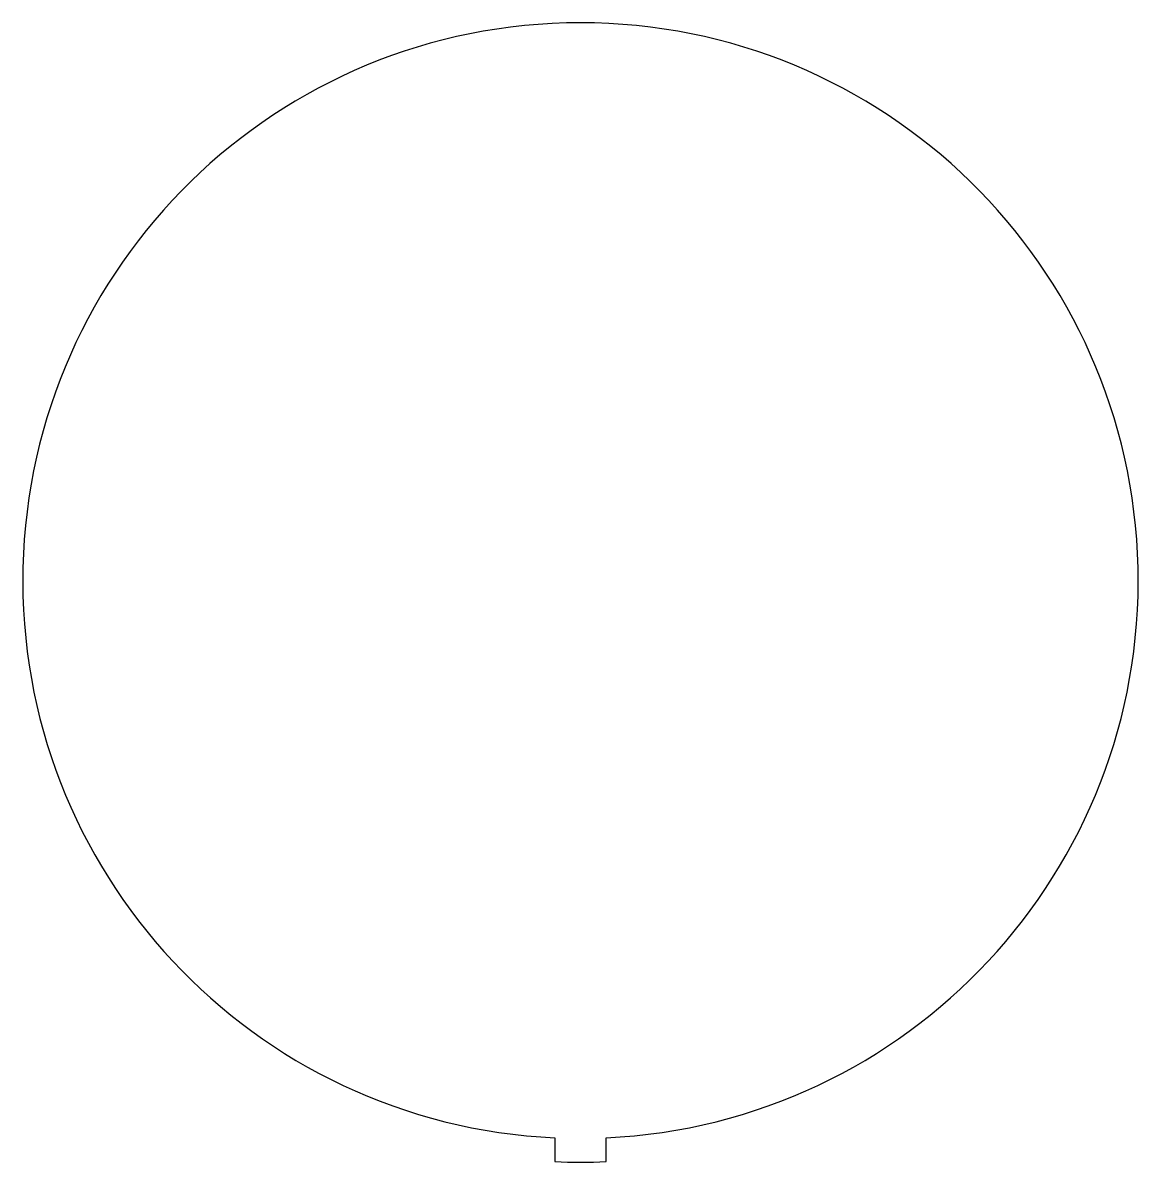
# Model space of a CAD drawing. Header units: millimetres. Extents: x -27.2 to 27.2, y -28.3 to 27.2.
import ezdxf

# ---------------------------------------------------------------- set-up
doc = ezdxf.new("R2010")
doc.units = ezdxf.units.MM
doc.layers.get('0').update_dxf_attribs({"linetype": 'CONTINUOUS'})

msp = doc.modelspace()

# ---------------------------------------------------------------- linework, layer by layer
msp.add_lwpolyline([(-1.25, -27.134), (-1.25, -28.297, 0.022076), (1.25, -28.297), (1.25, -27.134, 43.437991)], format="xyb", close=True)

doc.saveas('drawing.dxf')
